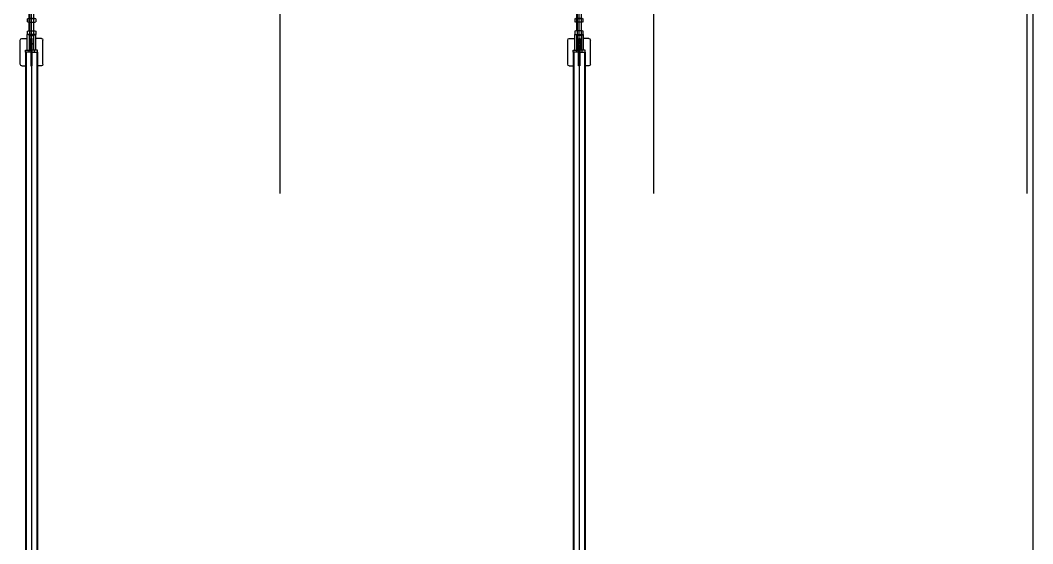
# Model space of a CAD drawing. Header units: millimetres. Extents: x 5349504 to 6791112, y -2212455 to -2153443.
# Drawn here: x 6488939 to 6495411, y -2192649 to -2189302 of the extents above; entities that cross this region are included whole.
import ezdxf

# ---------------------------------------------------------------- set-up
doc = ezdxf.new("R2010")
doc.units = ezdxf.units.MM
doc.header["$LTSCALE"] = 400
for name, pattern in [('CEN', [62, 60, -1, 0, -1]), ('CENTER', [50.8, 31.75, -6.35, 6.35, -6.35]), ('HIDDEN', [0.375, 0.25, -0.125])]:
    doc.linetypes.add(name, pattern=pattern)
doc.layers.get('0').update_dxf_attribs({"lineweight": 9})
doc.layers.get('DEFPOINTS').update_dxf_attribs({"color": 140})
for name, color, linetype in [('5ELEV', 5, 'Continuous'), ('CEN', 1, 'CEN'), ('EQUIP', 8, 'Continuous'), ('GRND', 8, 'Continuous'), ('WAL', 3, 'Continuous')]:
    doc.layers.add(name, color=color, linetype=linetype)

# ---------------------------------------------------------------- blocks, each defined once
blk = doc.blocks.new('A$C45230962')
at = {"color": 2, "linetype": 'HIDDEN'}
for p, q in [((-128.6, 148.4), (-126.7, 150.3)), ((-128.6, 91.7), (-128.6, 148.4)), ((-128.6, 148.4), (-98.6, 148.4)), ((-126.7, 150.3), (-100.5, 150.3)), ((-100.5, 150.3), (-98.6, 148.4)), ((-98.6, 148.4), (-98.6, 91.7)), ((-128.6, -91.7), (-128.6, -147.9)), ((-98.6, -147.9), (-98.6, -91.7)), ((-128.6, -147.9), (-98.6, -147.9)), ((-128.6, -147.9), (-126.7, -149.7)), ((-126.7, -149.7), (-100.5, -149.7)), ((-100.5, -149.7), (-98.6, -147.9))]:
    blk.add_line(p, q, dxfattribs=at)
at = {"color": 1, "linetype": 'CENTER'}
blk.add_line((-113.6, -153), (-113.6, 152), dxfattribs=at)
for p, q in [((-133.6, 67.7), (-93.7, 67.7)), ((-128.6, -67.7), (-128.6, 67.7)), ((-126.9, 69.8), (-126.9, 91.7)), ((-100.4, 69.8), (-100.4, 91.7)), ((-98.6, -67.7), (-98.6, 67.7)), ((-140.2, -9.9), (-140.2, 9.9)), ((-133.6, 12), (-93.7, 12)), ((-126.9, 9.9), (-126.9, -12)), ((-100.4, 9.9), (-100.4, -12)), ((-87.1, 9.9), (-87.1, -9.9)), ((-133.6, -12), (-93.7, -12)), ((-133.6, -67.7), (-93.7, -67.7)), ((-126.9, -69.8), (-126.9, -91.7)), ((-100.4, -69.8), (-100.4, -91.7))]:
    blk.add_line(p, q)
for points in [[(-140.2, 91.7), (-140.2, 69.8, 0.309401), (-126.9, 69.8, 0.154701), (-100.4, 69.8, 0.309401), (-87.1, 69.8), (-87.1, 91.7), (-140.2, 91.7)], [(-140.2, -91.7), (-140.2, -69.8, -0.309401), (-126.9, -69.8, -0.154701), (-100.4, -69.8, -0.309401), (-87.1, -69.8), (-87.1, -91.7), (-140.2, -91.7)]]:
    blk.add_lwpolyline(points, format="xyb")
for centre, radius, start, end in [((-133.6, 0.2), 11.8, 55.61575, 124.38425), ((-113.6, -31.9), 43.9, 72.41205, 107.58795), ((-93.7, 0.2), 11.8, 55.61575, 124.38425), ((-133.6, -0.2), 11.8, 235.61575, 304.38425), ((-113.6, 31.9), 43.9, 252.41205, 287.58795), ((-93.7, -0.2), 11.8, 235.61575, 304.38425)]:
    blk.add_arc(centre, radius, start, end)
at = {"layer": 'EQUIP', "color": 2, "linetype": 'HIDDEN'}
for p, q in [((-126.7, 91.7), (-126.7, 150.3)), ((-100.5, 91.7), (-100.5, 150.3)), ((-126.7, -91.7), (-126.7, -149.7)), ((-100.5, -91.7), (-100.5, -149.7))]:
    blk.add_line(p, q, dxfattribs=at)
at = {"layer": 'EQUIP'}
for p, q in [((-87.6, 91.7), (-139.6, 91.7)), ((-126.7, 67.7), (-126.7, -67.7)), ((-100.5, 67.7), (-100.5, -67.7)), ((-87.6, -91.7), (-139.6, -91.7))]:
    blk.add_line(p, q, dxfattribs=at)
blk = doc.blocks.new('BL-EQ-SECT_1_20230313')
at = {"layer": 'EQUIP'}
for p, q in [((64248.8, 11682.1, -13027.4), (64248.8, 11782.1, -13027.4)), ((64303.8, 11782.1, -13027.4), (64248.8, 11782.1, -13027.4)), ((64258.8, 11782.1, -13027.4), (64258.8, 11777.1, -13027.4)), ((64293.8, 11782.1, -13027.4), (64293.8, 11777.1, -13027.4)), ((64303.8, 11682.1, -13027.4), (64303.8, 11782.1, -13027.4)), ((67748.8, 11682.1, -13027.4), (67748.8, 11782.1, -13027.4)), ((67748.8, 11782.1, -13027.4), (67803.8, 11782.1, -13027.4)), ((67758.8, 11782.1, -13027.4), (67758.8, 11777.1, -13027.4)), ((67793.8, 11782.1, -13027.4), (67793.8, 11777.1, -13027.4)), ((67803.8, 11682.1, -13027.4), (67803.8, 11782.1, -13027.4)), ((64203.8, 11592.1, -13027.4), (64203.8, 11747.1, -13027.4)), ((64213.8, 11757.1, -13027.4), (64248.8, 11757.1, -13027.4)), ((64258.8, 11777.1, -13027.4), (64293.8, 11777.1, -13027.4)), ((64261.3, 11777.1, -13027.4), (64261.3, 11682.1, -13027.4)), ((64263.1, 11777.1, -13027.4), (64263.1, 11682.1, -13027.4)), ((64276.3, 11717.1, -13027.4), (64276.3, 6284.6)), ((64289.4, 11777.1, -13027.4), (64289.4, 11682.1, -13027.4)), ((64291.3, 11682.1, -13027.4), (64291.3, 11777.1, -13027.4)), ((64338.8, 11757.1, -13027.4), (64303.8, 11757.1, -13027.4)), ((64348.8, 11592.1, -13027.4), (64348.8, 11747.1, -13027.4)), ((67703.8, 11592.1, -13027.4), (67703.8, 11747.1, -13027.4)), ((67713.8, 11757.1, -13027.4), (67748.8, 11757.1, -13027.4)), ((67793.8, 11777.1, -13027.4), (67758.8, 11777.1, -13027.4)), ((67761.3, 11682.1, -13027.4), (67761.3, 11777.1, -13027.4)), ((67763.1, 11777.1, -13027.4), (67763.1, 11682.1, -13027.4)), ((67776.3, 11717.1, -13027.4), (67776.3, 6284.6)), ((67789.4, 11777.1, -13027.4), (67789.4, 11682.1, -13027.4)), ((67791.3, 11777.1, -13027.4), (67791.3, 11682.1, -13027.4)), ((67838.8, 11757.1, -13027.4), (67803.8, 11757.1, -13027.4)), ((67848.8, 11592.1, -13027.4), (67848.8, 11747.1, -13027.4)), ((64238.1, 11670.1, -13027.4), (64238.1, 6306.6)), ((64242.3, 11670.1, -13027.4), (64242.3, 6306.6)), ((64258.8, 11682.1, -13027.4), (64258.8, 11670.1, -13027.4)), ((64293.8, 11682.1, -13027.4), (64293.8, 11670.1, -13027.4)), ((64310.2, 11670.1, -13027.4), (64310.2, 6306.6)), ((64314.4, 11670.1, -13027.4), (64314.4, 6306.6)), ((67738.1, 11670.1, -13027.4), (67738.1, 6306.6)), ((67742.3, 11670.1, -13027.4), (67742.3, 6306.6)), ((67758.8, 11682.1, -13027.4), (67758.8, 11670.1, -13027.4)), ((67793.8, 11682.1, -13027.4), (67793.8, 11670.1, -13027.4)), ((67810.2, 11670.1, -13027.4), (67810.2, 6306.6)), ((67814.4, 11670.1, -13027.4), (67814.4, 6306.6)), ((64213.8, 11582.1, -13027.4), (64238.1, 11582.1, -13027.4)), ((64338.8, 11582.1, -13027.4), (64314.4, 11582.1, -13027.4)), ((67713.8, 11582.1, -13027.4), (67738.1, 11582.1, -13027.4)), ((67838.8, 11582.1, -13027.4), (67814.4, 11582.1, -13027.4))]:
    blk.add_line(p, q, dxfattribs=at)
at = {"layer": 'EQUIP', "elevation": -13027.4}
for points in [[(64280.8, 11757.1), (64271.8, 11757.1), (64271.8, 11582.1), (64280.8, 11582.1)], [(67771.8, 11757.1), (67780.8, 11757.1), (67780.8, 11582.1), (67771.8, 11582.1)]]:
    blk.add_lwpolyline(points, close=True, dxfattribs=at)
for points in [[(64276.3, 11670.1), (64238.1, 11670.1), (64238.1, 11682.1), (64276.3, 11682.1)], [(64276.3, 11670.1), (64314.4, 11670.1), (64314.4, 11682.1), (64276.3, 11682.1)], [(67776.3, 11670.1), (67738.1, 11670.1), (67738.1, 11682.1), (67776.3, 11682.1)], [(67776.3, 11670.1), (67814.4, 11670.1), (67814.4, 11682.1), (67776.3, 11682.1)]]:
    blk.add_lwpolyline(points, dxfattribs=at)
at = {"layer": 'EQUIP'}
for centre, start, end in [((64213.8, 11747.1, -13027.4), 90, 180), ((64338.8, 11747.1, -13027.4), 0, 90), ((67713.8, 11747.1, -13027.4), 90, 180), ((67838.8, 11747.1, -13027.4), 0, 90), ((64213.8, 11592.1, -13027.4), 180, 270), ((64338.8, 11592.1, -13027.4), 270, 0), ((67713.8, 11592.1, -13027.4), 180, 270), ((67838.8, 11592.1, -13027.4), 270, 0)]:
    blk.add_arc(centre, 10, start, end, dxfattribs=at)
blk.add_blockref('A$C45230962', (64389.9, 11873.8, -13027.4), dxfattribs=at)
at = {"layer": 'EQUIP', "xscale": -1}
blk.add_blockref('A$C45230962', (67662.6, 11873.8, -13027.4), dxfattribs=at)
blk = doc.blocks.new('BL-ROOF_SECT_1')
at = {"layer": 'CEN'}
blk.add_line((43975, 5518.2), (43975, -1487.1), dxfattribs=at)
at = {"layer": 'DEFPOINTS'}
for p, q in [((41587.5, 5518.2), (41587.5, -1487.1)), ((46362.5, 5518.2), (46362.5, -1487.1))]:
    blk.add_line(p, q, dxfattribs=at)

msp = doc.modelspace()

# ---------------------------------------------------------------- block references
at = {"layer": 'GRND', "xscale": -1}
msp.add_blockref('BL-EQ-SECT_1_20230313', (6556787.5, -2201176.2), dxfattribs=at)

# ---------------------------------------------------------------- next in the draw order: linework, layer by layer
at = {"layer": 'WAL', "ltscale": 1000}
msp.add_line((6495411.3, -2184723.1), (6495411.3, -2197923.6), dxfattribs=at)

# ---------------------------------------------------------------- next in the draw order: block references
at = {"layer": '5ELEV'}
msp.add_blockref('BL-ROOF_SECT_1', (6449011.3, -2188923.6), dxfattribs=at)

doc.saveas('drawing.dxf')
